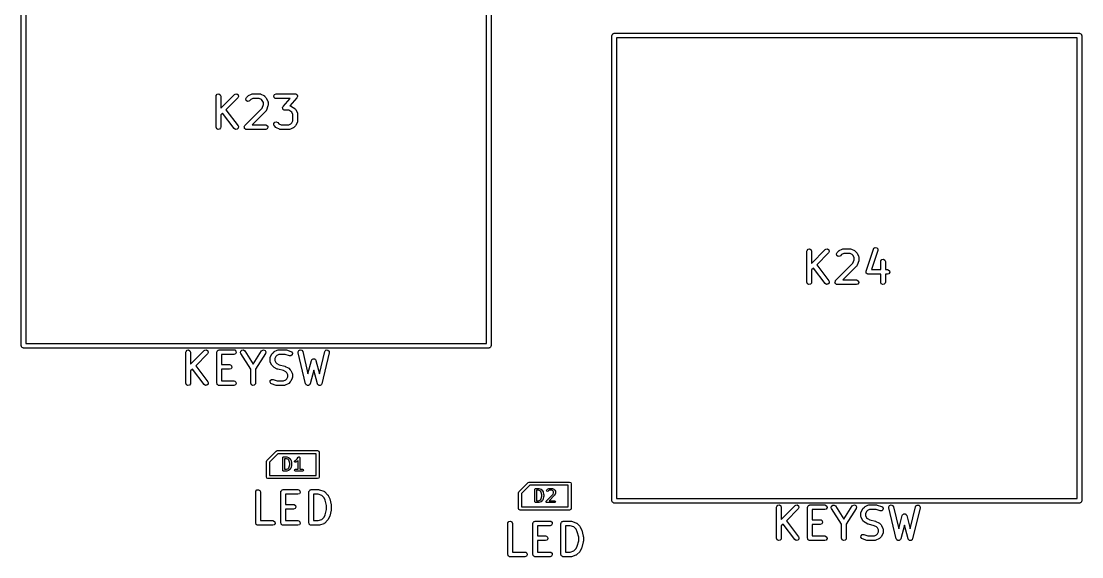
# Model space of a CAD drawing. Extents: x 65 to 209, y -133 to -44.
# Drawn here: x 122.47 to 156.68, y -103.61 to -86.34 of the extents above; entities that cross this region are included whole.
import ezdxf

# ---------------------------------------------------------------- set-up
doc = ezdxf.new("R2010")
doc.units = 0
doc.layers.add('BLACK', color=7, linetype='CONTINUOUS')

msp = doc.modelspace()

# ---------------------------------------------------------------- linework, layer by layer
at = {"layer": 'BLACK', "linetype": 'CONTINUOUS'}
for p, q in [((122.475, -96.808), (122.475, -81.808)), ((122.625, -81.883), (122.625, -96.733)), ((137.475, -96.733), (137.475, -81.883)), ((137.625, -81.808), (137.625, -96.808)), ((141.525, -86.808), (141.527, -86.7983)), ((141.525, -101.808), (141.525, -86.808)), ((141.526, -86.795), (141.528, -86.7921)), ((141.527, -86.7983), (141.526, -86.795)), ((141.528, -86.7921), (141.53, -86.7823)), ((141.53, -86.7823), (141.542, -86.7674)), ((141.542, -86.7674), (141.552, -86.7505)), ((141.552, -86.7505), (141.558, -86.7482)), ((141.558, -86.7482), (141.562, -86.743)), ((141.562, -86.743), (141.582, -86.7397)), ((141.582, -86.7397), (141.6, -86.733)), ((141.6, -86.733), (156.6, -86.733)), ((156.6, -86.733), (156.61, -86.7347)), ((156.61, -86.7347), (156.613, -86.7341)), ((156.613, -86.7341), (156.616, -86.7358)), ((156.616, -86.7358), (156.626, -86.7375)), ((156.626, -86.7375), (156.641, -86.75)), ((156.641, -86.75), (156.657, -86.7598)), ((156.657, -86.7598), (156.66, -86.7661)), ((156.66, -86.7661), (156.665, -86.7705)), ((156.665, -86.7705), (156.668, -86.7897)), ((156.668, -86.7897), (156.675, -86.808)), ((156.675, -86.808), (156.675, -101.808)), ((141.675, -86.883), (141.675, -101.733)), ((156.525, -86.883), (141.675, -86.883)), ((156.525, -101.733), (156.525, -86.883)), ((128.761, -88.7604), (128.765, -88.7347)), ((128.761, -89.7604), (128.761, -88.7604)), ((128.765, -88.7347), (128.798, -88.6954)), ((128.798, -88.6954), (128.849, -88.6865)), ((128.849, -88.6865), (128.893, -88.7122)), ((128.893, -88.7122), (128.911, -88.7604)), ((128.911, -89.1507), (129.354, -88.7073)), ((128.911, -88.7604), (128.911, -89.1507)), ((129.46, -88.8134), (129.078, -89.196)), ((129.354, -88.7073), (129.375, -88.6924)), ((129.375, -88.6924), (129.427, -88.6879)), ((129.427, -88.6879), (129.469, -88.7174)), ((129.482, -88.7669), (129.46, -88.8134)), ((129.469, -88.7174), (129.482, -88.7669)), ((129.713, -88.8491), (129.735, -88.8026)), ((129.727, -88.8986), (129.713, -88.8491)), ((129.769, -88.9281), (129.727, -88.8986)), ((129.735, -88.8026), (129.783, -88.755)), ((129.783, -88.755), (129.801, -88.7421)), ((129.801, -88.7421), (129.802, -88.7409)), ((129.802, -88.7409), (129.897, -88.6933)), ((129.841, -88.9087), (129.82, -88.9236)), ((129.88, -88.8696), (129.841, -88.9087)), ((129.949, -88.8354), (129.88, -88.8696)), ((129.897, -88.6933), (129.922, -88.6859)), ((129.922, -88.6859), (129.927, -88.6869)), ((129.927, -88.6869), (129.931, -88.6854)), ((129.931, -88.6854), (130.169, -88.6854)), ((130.151, -88.8354), (129.949, -88.8354)), ((130.22, -88.8696), (130.151, -88.8354)), ((130.169, -88.6854), (130.195, -88.6899)), ((130.195, -88.6899), (130.198, -88.6928)), ((130.198, -88.6928), (130.203, -88.6933)), ((130.203, -88.6933), (130.298, -88.7409)), ((130.25, -88.9), (130.22, -88.8696)), ((130.285, -88.9686), (130.25, -88.9)), ((130.298, -88.7409), (130.316, -88.7543)), ((130.316, -88.7543), (130.317, -88.755)), ((130.317, -88.755), (130.365, -88.8026)), ((130.365, -88.8026), (130.378, -88.821)), ((130.378, -88.821), (130.379, -88.8221)), ((130.379, -88.8221), (130.427, -88.9173)), ((130.427, -88.9173), (130.434, -88.9423)), ((130.619, -88.7474), (130.645, -88.7029)), ((130.628, -88.7979), (130.619, -88.7474)), ((130.667, -88.8309), (130.628, -88.7979)), ((130.645, -88.7029), (130.693, -88.6854)), ((130.693, -88.8354), (130.667, -88.8309)), ((130.693, -88.6854), (131.312, -88.6854)), ((131.147, -88.8354), (130.693, -88.8354)), ((130.922, -89.0919), (131.147, -88.8354)), ((131.368, -88.8098), (131.141, -89.0698)), ((131.312, -88.6854), (131.323, -88.6873)), ((131.323, -88.6873), (131.326, -88.6868)), ((131.326, -88.6868), (131.329, -88.6884)), ((131.329, -88.6884), (131.338, -88.6899)), ((131.338, -88.6899), (131.353, -88.7029)), ((131.353, -88.7029), (131.37, -88.7134)), ((131.376, -88.7909), (131.368, -88.8098)), ((131.37, -88.7134), (131.372, -88.719)), ((131.372, -88.719), (131.377, -88.7229)), ((131.386, -88.7734), (131.376, -88.7909)), ((131.377, -88.7229), (131.38, -88.7428)), ((131.38, -88.7428), (131.387, -88.7619)), ((131.387, -88.7619), (131.385, -88.7675)), ((131.385, -88.7675), (131.386, -88.7734)), ((129.078, -89.196), (129.467, -89.7154)), ((129.687, -89.7073), (130.246, -89.1484)), ((129.82, -88.9236), (129.769, -88.9281)), ((130.365, -89.242), (129.922, -89.6854)), ((130.246, -89.1484), (130.285, -89.0339)), ((130.285, -89.0339), (130.285, -88.9686)), ((130.367, -89.2379), (130.365, -89.242)), ((130.371, -89.2356), (130.367, -89.2379)), ((130.383, -89.2127), (130.371, -89.2356)), ((130.431, -89.0698), (130.383, -89.2127)), ((130.435, -89.0461), (130.431, -89.0682)), ((130.431, -89.0682), (130.431, -89.0698)), ((130.434, -88.9423), (130.433, -88.9466)), ((130.433, -88.9466), (130.435, -88.9509)), ((130.435, -88.9509), (130.435, -89.0461)), ((130.904, -89.1398), (130.906, -89.1342)), ((130.91, -89.1589), (130.904, -89.1398)), ((130.905, -89.1283), (130.915, -89.1108)), ((130.906, -89.1342), (130.905, -89.1283)), ((130.914, -89.1788), (130.91, -89.1589)), ((130.918, -89.1827), (130.914, -89.1788)), ((130.915, -89.1108), (130.922, -89.0919)), ((130.92, -89.1883), (130.918, -89.1827)), ((130.937, -89.1988), (130.92, -89.1883)), ((130.953, -89.2118), (130.937, -89.1988)), ((130.961, -89.2133), (130.953, -89.2118)), ((130.964, -89.2149), (130.961, -89.2133)), ((130.967, -89.2144), (130.964, -89.2149)), ((130.979, -89.2163), (130.967, -89.2144)), ((131.104, -89.2163), (130.979, -89.2163)), ((131.172, -89.2506), (131.104, -89.2163)), ((131.141, -89.0698), (131.147, -89.0709)), ((131.147, -89.0709), (131.151, -89.0737)), ((131.151, -89.0737), (131.155, -89.0743)), ((131.155, -89.0743), (131.25, -89.1219)), ((131.203, -89.281), (131.172, -89.2506)), ((131.25, -89.1219), (131.268, -89.1352)), ((131.268, -89.1352), (131.27, -89.1359)), ((131.27, -89.1359), (131.317, -89.1835)), ((131.317, -89.1835), (131.33, -89.2019)), ((131.33, -89.2019), (131.331, -89.203)), ((131.331, -89.203), (131.379, -89.2983)), ((128.97, -89.3031), (128.911, -89.3629)), ((128.911, -89.3629), (128.911, -89.7604)), ((129.347, -89.8054), (128.97, -89.3031)), ((130.62, -89.6457), (130.65, -89.6037)), ((130.65, -89.6037), (130.699, -89.5904)), ((130.699, -89.5904), (130.746, -89.6121)), ((131.237, -89.3495), (131.203, -89.281)), ((131.203, -89.6207), (131.237, -89.5522)), ((131.237, -89.5522), (131.237, -89.3495)), ((131.379, -89.6034), (131.331, -89.6987)), ((131.379, -89.2983), (131.386, -89.3232)), ((131.382, -89.5956), (131.379, -89.599)), ((131.379, -89.599), (131.379, -89.6034)), ((131.387, -89.5699), (131.382, -89.5956)), ((131.386, -89.3232), (131.385, -89.3276)), ((131.385, -89.3276), (131.387, -89.3318)), ((131.387, -89.3318), (131.387, -89.5699)), ((128.778, -89.8086), (128.761, -89.7604)), ((128.823, -89.8342), (128.778, -89.8086)), ((128.873, -89.8253), (128.823, -89.8342)), ((128.906, -89.786), (128.873, -89.8253)), ((128.911, -89.7604), (128.906, -89.786)), ((129.39, -89.8334), (129.347, -89.8054)), ((129.441, -89.8273), (129.39, -89.8334)), ((129.476, -89.7898), (129.441, -89.8273)), ((129.467, -89.7154), (129.479, -89.7386)), ((129.479, -89.7386), (129.476, -89.7898)), ((129.666, -89.7538), (129.667, -89.7507)), ((129.672, -89.7756), (129.666, -89.7538)), ((129.667, -89.7474), (129.678, -89.7278)), ((129.667, -89.7507), (129.667, -89.7474)), ((129.676, -89.7979), (129.672, -89.7756)), ((129.678, -89.8001), (129.676, -89.7979)), ((129.678, -89.7278), (129.687, -89.7073)), ((129.679, -89.8034), (129.678, -89.8001)), ((129.698, -89.8163), (129.679, -89.8034)), ((129.715, -89.8309), (129.698, -89.8163)), ((129.719, -89.8317), (129.715, -89.8309)), ((129.721, -89.8328), (129.719, -89.8317)), ((129.724, -89.8325), (129.721, -89.8328)), ((129.74, -89.8354), (129.724, -89.8325)), ((130.36, -89.8354), (129.74, -89.8354)), ((129.922, -89.6854), (130.36, -89.6854)), ((130.36, -89.6854), (130.385, -89.6899)), ((130.408, -89.8178), (130.36, -89.8354)), ((130.385, -89.6899), (130.424, -89.7229)), ((130.433, -89.7734), (130.408, -89.8178)), ((130.424, -89.7229), (130.433, -89.7734)), ((130.625, -89.6968), (130.62, -89.6457)), ((130.64, -89.7182), (130.625, -89.6968)), ((130.687, -89.7658), (130.64, -89.7182)), ((130.689, -89.7665), (130.687, -89.7658)), ((130.707, -89.7798), (130.689, -89.7665)), ((130.802, -89.8275), (130.707, -89.7798)), ((130.746, -89.6121), (130.785, -89.6511)), ((130.785, -89.6511), (130.853, -89.6854)), ((130.807, -89.828), (130.802, -89.8275)), ((130.81, -89.8309), (130.807, -89.828)), ((130.836, -89.8354), (130.81, -89.8309)), ((131.121, -89.8354), (130.836, -89.8354)), ((130.853, -89.6854), (131.104, -89.6854)), ((131.104, -89.6854), (131.172, -89.6511)), ((131.126, -89.8338), (131.121, -89.8354)), ((131.13, -89.8349), (131.126, -89.8338)), ((131.155, -89.8275), (131.13, -89.8349)), ((131.25, -89.7798), (131.155, -89.8275)), ((131.172, -89.6511), (131.203, -89.6207)), ((131.251, -89.7787), (131.25, -89.7798)), ((131.27, -89.7658), (131.251, -89.7787)), ((131.317, -89.7182), (131.27, -89.7658)), ((131.318, -89.7167), (131.317, -89.7182)), ((131.331, -89.6987), (131.318, -89.7167)), ((147.815, -93.7347), (147.848, -93.6954)), ((147.848, -93.6954), (147.899, -93.6865)), ((147.899, -93.6865), (147.943, -93.7122)), ((147.961, -94.1507), (148.404, -93.7073)), ((148.404, -93.7073), (148.425, -93.6924)), ((148.425, -93.6924), (148.477, -93.6879)), ((148.477, -93.6879), (148.519, -93.7174)), ((148.852, -93.7409), (148.947, -93.6933)), ((148.947, -93.6933), (148.972, -93.6859)), ((148.972, -93.6859), (148.977, -93.6869)), ((148.977, -93.6869), (148.981, -93.6854)), ((148.981, -93.6854), (149.219, -93.6854)), ((149.219, -93.6854), (149.245, -93.6899)), ((149.245, -93.6899), (149.248, -93.6928)), ((149.248, -93.6928), (149.253, -93.6933)), ((149.253, -93.6933), (149.348, -93.7409)), ((149.719, -94.4033), (149.957, -93.689)), ((149.957, -93.689), (149.97, -93.6661)), ((149.97, -93.6661), (150.014, -93.6393)), ((150.014, -93.6393), (150.064, -93.6468)), ((150.064, -93.6468), (150.098, -93.6852)), ((150.098, -93.6852), (150.1, -93.7365)), ((147.811, -93.7604), (147.815, -93.7347)), ((147.811, -94.7604), (147.811, -93.7604)), ((147.943, -93.7122), (147.961, -93.7604)), ((147.961, -93.7604), (147.961, -94.1507)), ((148.51, -93.8134), (148.128, -94.196)), ((148.532, -93.7669), (148.51, -93.8134)), ((148.519, -93.7174), (148.532, -93.7669)), ((148.763, -93.8491), (148.785, -93.8026)), ((148.777, -93.8986), (148.763, -93.8491)), ((148.819, -93.9281), (148.777, -93.8986)), ((148.785, -93.8026), (148.833, -93.755)), ((148.87, -93.9236), (148.819, -93.9281)), ((148.833, -93.755), (148.851, -93.7421)), ((148.851, -93.7421), (148.852, -93.7409)), ((148.891, -93.9087), (148.87, -93.9236)), ((148.93, -93.8696), (148.891, -93.9087)), ((148.999, -93.8354), (148.93, -93.8696)), ((149.201, -93.8354), (148.999, -93.8354)), ((149.27, -93.8696), (149.201, -93.8354)), ((149.3, -93.9), (149.27, -93.8696)), ((149.296, -94.1484), (149.335, -94.0339)), ((149.335, -93.9686), (149.3, -93.9)), ((149.335, -94.0339), (149.335, -93.9686)), ((149.348, -93.7409), (149.366, -93.7543)), ((149.366, -93.7543), (149.367, -93.755)), ((149.367, -93.755), (149.415, -93.8026)), ((149.415, -93.8026), (149.428, -93.821)), ((149.428, -93.821), (149.429, -93.8221)), ((149.429, -93.8221), (149.477, -93.9173)), ((149.477, -93.9173), (149.484, -93.9423)), ((149.485, -94.0461), (149.481, -94.0682)), ((149.484, -93.9423), (149.483, -93.9466)), ((149.483, -93.9466), (149.485, -93.9509)), ((149.485, -93.9509), (149.485, -94.0461)), ((150.1, -93.7365), (149.895, -94.352)), ((150.196, -94.0681), (150.229, -94.0288)), ((150.229, -94.0288), (150.28, -94.0199)), ((150.28, -94.0199), (150.324, -94.0455)), ((150.324, -94.0455), (150.342, -94.0937)), ((148.02, -94.3031), (147.961, -94.3629)), ((147.961, -94.3629), (147.961, -94.7604)), ((148.397, -94.8054), (148.02, -94.3031)), ((148.128, -94.196), (148.517, -94.7154)), ((148.737, -94.7073), (149.296, -94.1484)), ((149.415, -94.242), (148.972, -94.6854)), ((149.417, -94.2379), (149.415, -94.242)), ((149.421, -94.2356), (149.417, -94.2379)), ((149.433, -94.2127), (149.421, -94.2356)), ((149.481, -94.0698), (149.433, -94.2127)), ((149.481, -94.0682), (149.481, -94.0698)), ((149.895, -94.352), (150.192, -94.352)), ((150.192, -94.0937), (150.196, -94.0681)), ((150.192, -94.352), (150.192, -94.0937)), ((150.342, -94.0937), (150.342, -94.352)), ((150.342, -94.352), (150.41, -94.352)), ((150.41, -94.352), (150.435, -94.3566)), ((150.435, -94.3566), (150.474, -94.3895)), ((150.474, -94.3895), (150.483, -94.4401)), ((148.517, -94.7154), (148.529, -94.7386)), ((148.717, -94.7474), (148.728, -94.7278)), ((148.728, -94.7278), (148.737, -94.7073)), ((148.972, -94.6854), (149.41, -94.6854)), ((149.41, -94.6854), (149.435, -94.6899)), ((149.435, -94.6899), (149.474, -94.7229)), ((149.474, -94.7229), (149.483, -94.7734)), ((149.717, -94.414), (149.719, -94.4091)), ((149.72, -94.4342), (149.717, -94.414)), ((149.719, -94.4091), (149.719, -94.4033)), ((149.721, -94.4546), (149.72, -94.4342)), ((149.725, -94.4589), (149.721, -94.4546)), ((149.726, -94.4645), (149.725, -94.4589)), ((149.741, -94.4777), (149.726, -94.4645)), ((149.755, -94.493), (149.741, -94.4777)), ((149.76, -94.4938), (149.755, -94.493)), ((149.765, -94.4975), (149.76, -94.4938)), ((149.79, -94.502), (149.765, -94.4975)), ((150.192, -94.502), (149.79, -94.502)), ((150.192, -94.7604), (150.192, -94.502)), ((150.41, -94.502), (150.342, -94.502)), ((150.342, -94.502), (150.342, -94.7604)), ((150.458, -94.4845), (150.41, -94.502)), ((150.483, -94.4401), (150.458, -94.4845)), ((147.828, -94.8086), (147.811, -94.7604)), ((147.873, -94.8342), (147.828, -94.8086)), ((147.923, -94.8253), (147.873, -94.8342)), ((147.956, -94.786), (147.923, -94.8253)), ((147.961, -94.7604), (147.956, -94.786)), ((148.44, -94.8334), (148.397, -94.8054)), ((148.491, -94.8273), (148.44, -94.8334)), ((148.526, -94.7898), (148.491, -94.8273)), ((148.529, -94.7386), (148.526, -94.7898)), ((148.716, -94.7538), (148.717, -94.7507)), ((148.722, -94.7756), (148.716, -94.7538)), ((148.717, -94.7507), (148.717, -94.7474)), ((148.726, -94.7979), (148.722, -94.7756)), ((148.728, -94.8001), (148.726, -94.7979)), ((148.729, -94.8034), (148.728, -94.8001)), ((148.748, -94.8163), (148.729, -94.8034)), ((148.765, -94.8309), (148.748, -94.8163)), ((148.769, -94.8317), (148.765, -94.8309)), ((148.771, -94.8328), (148.769, -94.8317)), ((148.774, -94.8325), (148.771, -94.8328)), ((148.79, -94.8354), (148.774, -94.8325)), ((149.41, -94.8354), (148.79, -94.8354)), ((149.458, -94.8178), (149.41, -94.8354)), ((149.483, -94.7734), (149.458, -94.8178)), ((150.209, -94.8086), (150.192, -94.7604)), ((150.254, -94.8342), (150.209, -94.8086)), ((150.304, -94.8253), (150.254, -94.8342)), ((150.337, -94.786), (150.304, -94.8253)), ((150.342, -94.7604), (150.337, -94.786)), ((122.625, -96.733), (137.475, -96.733)), ((122.482, -96.8263), (122.475, -96.808)), ((122.485, -96.8455), (122.482, -96.8263)), ((122.49, -96.8498), (122.485, -96.8455)), ((122.493, -96.8562), (122.49, -96.8498)), ((122.509, -96.866), (122.493, -96.8562)), ((122.524, -96.8785), (122.509, -96.866)), ((122.534, -96.8802), (122.524, -96.8785)), ((122.537, -96.8819), (122.534, -96.8802)), ((122.54, -96.8813), (122.537, -96.8819)), ((122.55, -96.883), (122.54, -96.8813)), ((137.55, -96.883), (122.55, -96.883)), ((127.785, -97.0154), (127.789, -96.9897)), ((127.785, -98.0154), (127.785, -97.0154)), ((127.789, -96.9897), (127.822, -96.9504)), ((127.822, -96.9504), (127.873, -96.9415)), ((127.873, -96.9415), (127.917, -96.9672)), ((127.917, -96.9672), (127.935, -97.0154)), ((127.935, -97.4057), (128.378, -96.9623)), ((127.935, -97.0154), (127.935, -97.4057)), ((128.484, -97.0684), (128.101, -97.451)), ((128.378, -96.9623), (128.399, -96.9474)), ((128.399, -96.9474), (128.45, -96.9429)), ((128.45, -96.9429), (128.492, -96.9724)), ((128.506, -97.0219), (128.484, -97.0684)), ((128.492, -96.9724), (128.506, -97.0219)), ((128.785, -97.0154), (128.786, -97.0056)), ((128.785, -98.0154), (128.785, -97.0154)), ((128.786, -97.0024), (128.787, -96.9995)), ((128.786, -97.0056), (128.786, -97.0024)), ((128.787, -96.9995), (128.789, -96.9897)), ((128.789, -96.9897), (128.802, -96.9748)), ((128.802, -96.9748), (128.811, -96.9579)), ((128.811, -96.9579), (128.818, -96.9556)), ((128.818, -96.9556), (128.822, -96.9504)), ((128.822, -96.9504), (128.841, -96.947)), ((128.841, -96.947), (128.86, -96.9404)), ((128.86, -96.9404), (129.336, -96.9404)), ((129.336, -97.0904), (128.935, -97.0904)), ((128.935, -97.0904), (128.935, -97.4166)), ((129.336, -96.9404), (129.361, -96.9449)), ((129.384, -97.0728), (129.336, -97.0904)), ((129.361, -96.9449), (129.401, -96.9779)), ((129.41, -97.0284), (129.384, -97.0728)), ((129.401, -96.9779), (129.41, -97.0284)), ((129.548, -97.0316), (129.555, -96.9807)), ((129.558, -97.0556), (129.548, -97.0316)), ((129.555, -96.9807), (129.593, -96.9461)), ((129.88, -97.561), (129.558, -97.0556)), ((129.593, -96.9461), (129.644, -96.9439)), ((129.644, -96.9439), (129.685, -96.9751)), ((129.685, -96.9751), (129.955, -97.3995)), ((129.955, -97.3995), (130.225, -96.9751)), ((130.351, -97.0556), (130.03, -97.561)), ((130.225, -96.9751), (130.242, -96.9559)), ((130.242, -96.9559), (130.291, -96.9404)), ((130.291, -96.9404), (130.339, -96.9601)), ((130.339, -96.9601), (130.362, -97.0056)), ((130.362, -97.0056), (130.351, -97.0556)), ((130.507, -97.1723), (130.554, -97.0771)), ((130.554, -97.0771), (130.568, -97.0591)), ((130.568, -97.0576), (130.616, -97.01)), ((130.568, -97.0591), (130.568, -97.0576)), ((130.616, -97.01), (130.634, -96.9971)), ((130.634, -96.9971), (130.636, -96.9959)), ((130.636, -96.9959), (130.731, -96.9483)), ((130.713, -97.1246), (130.683, -97.155)), ((130.782, -97.0904), (130.713, -97.1246)), ((130.731, -96.9483), (130.756, -96.9409)), ((130.756, -96.9409), (130.76, -96.9419)), ((130.76, -96.9419), (130.764, -96.9404)), ((130.764, -96.9404), (131.002, -96.9404)), ((130.99, -97.0904), (130.782, -97.0904)), ((131.122, -97.1342), (130.99, -97.0904)), ((131.002, -96.9404), (131.024, -96.9443)), ((131.024, -96.9443), (131.026, -96.9442)), ((131.026, -96.9442), (131.169, -96.9918)), ((131.169, -96.9918), (131.192, -97.0043)), ((131.211, -97.0987), (131.173, -97.1328)), ((131.192, -97.0043), (131.219, -97.048)), ((131.219, -97.048), (131.211, -97.0987)), ((131.404, -97.0067), (131.427, -96.9609)), ((131.406, -97.0328), (131.404, -97.0067)), ((131.644, -98.0328), (131.406, -97.0328)), ((131.427, -96.9609), (131.474, -96.9405)), ((131.474, -96.9405), (131.523, -96.9552)), ((131.523, -96.9552), (131.552, -96.998)), ((131.552, -96.998), (131.721, -97.7089)), ((132.094, -97.7089), (132.263, -96.998)), ((132.409, -97.0328), (132.171, -98.0328)), ((132.263, -96.998), (132.273, -96.9741)), ((132.273, -96.9741), (132.314, -96.9435)), ((132.314, -96.9435), (132.365, -96.9465)), ((132.365, -96.9465), (132.403, -96.9818)), ((132.403, -96.9818), (132.409, -97.0328)), ((137.568, -96.8763), (137.55, -96.883)), ((137.588, -96.873), (137.568, -96.8763)), ((137.592, -96.8678), (137.588, -96.873)), ((137.598, -96.8655), (137.592, -96.8678)), ((137.608, -96.8486), (137.598, -96.8655)), ((137.62, -96.8337), (137.608, -96.8486)), ((137.622, -96.8239), (137.62, -96.8337)), ((137.624, -96.821), (137.622, -96.8239)), ((137.625, -96.808), (137.623, -96.8177)), ((137.623, -96.8177), (137.624, -96.821)), ((128.101, -97.451), (128.491, -97.9704)), ((128.935, -97.4166), (129.193, -97.4166)), ((129.193, -97.4166), (129.219, -97.4211)), ((129.219, -97.4211), (129.258, -97.4541)), ((129.258, -97.4541), (129.267, -97.5046)), ((130.499, -97.2059), (130.503, -97.1802)), ((130.499, -97.3011), (130.499, -97.2059)), ((130.5, -97.3053), (130.499, -97.3011)), ((130.499, -97.3097), (130.5, -97.3053)), ((130.507, -97.3346), (130.499, -97.3097)), ((130.503, -97.1802), (130.506, -97.1768)), ((130.506, -97.1768), (130.507, -97.1723)), ((130.554, -97.4299), (130.507, -97.3346)), ((130.556, -97.431), (130.554, -97.4299)), ((130.568, -97.4494), (130.556, -97.431)), ((130.616, -97.497), (130.568, -97.4494)), ((130.683, -97.155), (130.649, -97.2236)), ((130.649, -97.2236), (130.649, -97.2834)), ((130.649, -97.2834), (130.683, -97.3519)), ((130.683, -97.3519), (130.713, -97.3823)), ((130.713, -97.3823), (130.79, -97.4208)), ((130.79, -97.4208), (130.973, -97.4664)), ((130.973, -97.4664), (130.985, -97.4717)), ((131.173, -97.1328), (131.122, -97.1342)), ((131.721, -97.7089), (131.835, -97.2818)), ((131.835, -97.2818), (131.846, -97.2582)), ((131.846, -97.2582), (131.851, -97.2542)), ((131.851, -97.2542), (131.854, -97.248)), ((131.854, -97.248), (131.872, -97.2398)), ((131.872, -97.2398), (131.888, -97.2287)), ((131.888, -97.2287), (131.894, -97.2293)), ((131.894, -97.2293), (131.901, -97.2264)), ((131.901, -97.2264), (131.919, -97.2314)), ((131.919, -97.2314), (131.939, -97.2331)), ((131.939, -97.2331), (131.944, -97.2379)), ((131.944, -97.2379), (131.95, -97.2397)), ((131.95, -97.2397), (131.961, -97.2556)), ((131.961, -97.2556), (131.975, -97.2693)), ((131.975, -97.2693), (131.976, -97.2761)), ((131.976, -97.2761), (131.98, -97.2818)), ((131.98, -97.2818), (132.094, -97.7089)), ((127.994, -97.5581), (127.935, -97.6179)), ((127.935, -97.6179), (127.935, -98.0154)), ((128.371, -98.0604), (127.994, -97.5581)), ((129.193, -97.5666), (128.935, -97.5666)), ((128.935, -97.5666), (128.935, -97.9404)), ((129.241, -97.549), (129.193, -97.5666)), ((129.267, -97.5046), (129.241, -97.549)), ((129.88, -98.0154), (129.88, -97.561)), ((130.03, -97.561), (130.03, -98.0154)), ((130.617, -97.4977), (130.616, -97.497)), ((130.636, -97.511), (130.617, -97.4977)), ((130.731, -97.5587), (130.636, -97.511)), ((130.734, -97.5591), (130.731, -97.5587)), ((130.746, -97.5643), (130.734, -97.5591)), ((130.929, -97.61), (130.746, -97.5643)), ((131.006, -97.6484), (130.929, -97.61)), ((130.985, -97.4717), (130.988, -97.4721)), ((130.988, -97.4721), (131.084, -97.5197)), ((131.036, -97.6789), (131.006, -97.6484)), ((131.07, -97.7474), (131.036, -97.6789)), ((131.036, -97.8757), (131.07, -97.8072)), ((131.07, -97.8072), (131.07, -97.7474)), ((131.084, -97.5197), (131.102, -97.5331)), ((131.102, -97.5331), (131.103, -97.5338)), ((131.103, -97.5338), (131.151, -97.5814)), ((131.151, -97.5814), (131.164, -97.5998)), ((131.164, -97.5998), (131.165, -97.6009)), ((131.165, -97.6009), (131.212, -97.6961)), ((131.212, -97.6961), (131.22, -97.7211)), ((131.22, -97.7211), (131.219, -97.7255)), ((131.219, -97.7255), (131.22, -97.7297)), ((131.22, -97.7297), (131.22, -97.8249)), ((131.907, -97.5922), (131.789, -98.0347)), ((132.025, -98.0347), (131.907, -97.5922)), ((127.802, -98.0636), (127.785, -98.0154)), ((127.846, -98.0892), (127.802, -98.0636)), ((127.897, -98.0803), (127.846, -98.0892)), ((127.93, -98.041), (127.897, -98.0803)), ((127.935, -98.0154), (127.93, -98.041)), ((128.414, -98.0884), (128.371, -98.0604)), ((128.465, -98.0823), (128.414, -98.0884)), ((128.5, -98.0448), (128.465, -98.0823)), ((128.491, -97.9704), (128.503, -97.9936)), ((128.503, -97.9936), (128.5, -98.0448)), ((128.791, -98.0337), (128.785, -98.0154)), ((128.795, -98.0529), (128.791, -98.0337)), ((128.8, -98.0572), (128.795, -98.0529)), ((128.802, -98.0636), (128.8, -98.0572)), ((128.819, -98.0733), (128.802, -98.0636)), ((128.834, -98.0859), (128.819, -98.0733)), ((128.844, -98.0876), (128.834, -98.0859)), ((128.846, -98.0892), (128.844, -98.0876)), ((128.85, -98.0887), (128.846, -98.0892)), ((128.86, -98.0904), (128.85, -98.0887)), ((129.336, -98.0904), (128.86, -98.0904)), ((128.935, -97.9404), (129.336, -97.9404)), ((129.336, -97.9404), (129.361, -97.9449)), ((129.384, -98.0728), (129.336, -98.0904)), ((129.361, -97.9449), (129.401, -97.9779)), ((129.41, -98.0284), (129.384, -98.0728)), ((129.401, -97.9779), (129.41, -98.0284)), ((129.897, -98.0636), (129.88, -98.0154)), ((129.942, -98.0892), (129.897, -98.0636)), ((129.992, -98.0803), (129.942, -98.0892)), ((130.025, -98.041), (129.992, -98.0803)), ((130.03, -98.0154), (130.025, -98.041)), ((130.5, -97.9828), (130.508, -97.932)), ((130.527, -98.0265), (130.5, -97.9828)), ((130.508, -97.932), (130.546, -97.898)), ((130.55, -98.0389), (130.527, -98.0265)), ((130.546, -97.898), (130.598, -97.8966)), ((130.693, -98.0865), (130.55, -98.0389)), ((130.598, -97.8966), (130.729, -97.9404)), ((130.695, -98.0865), (130.693, -98.0865)), ((130.717, -98.0904), (130.695, -98.0865)), ((130.955, -98.0904), (130.717, -98.0904)), ((130.729, -97.9404), (130.937, -97.9404)), ((130.937, -97.9404), (131.006, -97.9061)), ((130.959, -98.0888), (130.955, -98.0904)), ((130.963, -98.0899), (130.959, -98.0888)), ((130.988, -98.0825), (130.963, -98.0899)), ((131.084, -98.0348), (130.988, -98.0825)), ((131.006, -97.9061), (131.036, -97.8757)), ((131.085, -98.0337), (131.084, -98.0348)), ((131.103, -98.0208), (131.085, -98.0337)), ((131.151, -97.9732), (131.103, -98.0208)), ((131.165, -97.9537), (131.151, -97.9717)), ((131.151, -97.9717), (131.151, -97.9732)), ((131.212, -97.8584), (131.165, -97.9537)), ((131.213, -97.854), (131.212, -97.8584)), ((131.216, -97.8506), (131.213, -97.854)), ((131.22, -97.8249), (131.216, -97.8506)), ((131.648, -98.0393), (131.644, -98.0328)), ((131.649, -98.0472), (131.648, -98.0393)), ((131.662, -98.0602), (131.649, -98.0472)), ((131.672, -98.0756), (131.662, -98.0602)), ((131.679, -98.0778), (131.672, -98.0756)), ((131.685, -98.0834), (131.679, -98.0778)), ((131.703, -98.085), (131.685, -98.0834)), ((131.721, -98.0902), (131.703, -98.085)), ((131.728, -98.0871), (131.721, -98.0902)), ((131.736, -98.0878), (131.728, -98.0871)), ((131.751, -98.0772), (131.736, -98.0878)), ((131.768, -98.0699), (131.751, -98.0772)), ((131.772, -98.0628), (131.768, -98.0699)), ((131.778, -98.0583), (131.772, -98.0628)), ((131.789, -98.0347), (131.778, -98.0583)), ((132.03, -98.0412), (132.025, -98.0347)), ((132.031, -98.049), (132.03, -98.0412)), ((132.044, -98.0616), (132.031, -98.049)), ((132.055, -98.0768), (132.044, -98.0616)), ((132.062, -98.0788), (132.055, -98.0768)), ((132.068, -98.0842), (132.062, -98.0788)), ((132.086, -98.0853), (132.068, -98.0842)), ((132.104, -98.0901), (132.086, -98.0853)), ((132.111, -98.0868), (132.104, -98.0901)), ((132.119, -98.0873), (132.111, -98.0868)), ((132.134, -98.0763), (132.119, -98.0873)), ((132.151, -98.0685), (132.134, -98.0763)), ((132.154, -98.0613), (132.151, -98.0685)), ((132.16, -98.0567), (132.154, -98.0613)), ((132.171, -98.0328), (132.16, -98.0567)), ((130.397, -100.505), (130.697, -100.205)), ((130.697, -100.205), (130.732, -100.19)), ((130.732, -100.19), (132.032, -100.19)), ((132.032, -100.19), (132.067, -100.205)), ((132.067, -100.205), (132.082, -100.24)), ((130.382, -100.54), (130.397, -100.505)), ((130.382, -101.04), (130.382, -100.54)), ((130.753, -100.29), (130.482, -100.561)), ((131.982, -100.29), (130.753, -100.29)), ((130.907, -100.421), (130.916, -100.4)), ((130.907, -100.821), (130.907, -100.421)), ((130.916, -100.4), (130.937, -100.391)), ((130.937, -100.391), (131.032, -100.391)), ((130.967, -100.451), (130.967, -100.791)), ((131.027, -100.451), (130.967, -100.451)), ((131.073, -100.466), (131.027, -100.451)), ((131.032, -100.391), (131.037, -100.393)), ((131.037, -100.393), (131.041, -100.392)), ((131.041, -100.392), (131.099, -100.412)), ((131.103, -100.496), (131.073, -100.466)), ((131.099, -100.412), (131.104, -100.416)), ((131.118, -100.527), (131.103, -100.496)), ((131.104, -100.416), (131.11, -100.419)), ((131.11, -100.419), (131.148, -100.457)), ((131.135, -100.596), (131.118, -100.527)), ((131.148, -100.457), (131.15, -100.461)), ((131.15, -100.461), (131.154, -100.465)), ((131.154, -100.465), (131.173, -100.503)), ((131.173, -100.503), (131.173, -100.506)), ((131.173, -100.506), (131.175, -100.509)), ((131.175, -100.509), (131.194, -100.585)), ((131.289, -100.526), (131.304, -100.508)), ((131.291, -100.549), (131.289, -100.526)), ((131.304, -100.508), (131.338, -100.492)), ((131.369, -100.543), (131.331, -100.562)), ((131.338, -100.492), (131.371, -100.459)), ((131.372, -100.539), (131.369, -100.543)), ((131.371, -100.459), (131.407, -100.404)), ((131.377, -100.537), (131.372, -100.539)), ((131.402, -100.512), (131.377, -100.537)), ((131.402, -100.791), (131.402, -100.512)), ((131.407, -100.404), (131.41, -100.403)), ((131.41, -100.403), (131.411, -100.4)), ((131.411, -100.4), (131.419, -100.396)), ((131.419, -100.396), (131.426, -100.392)), ((131.426, -100.392), (131.429, -100.392)), ((131.429, -100.392), (131.432, -100.391)), ((131.432, -100.391), (131.44, -100.394)), ((131.44, -100.394), (131.449, -100.396)), ((131.449, -100.396), (131.45, -100.399)), ((131.45, -100.399), (131.453, -100.4)), ((131.453, -100.4), (131.457, -100.408)), ((131.457, -100.408), (131.461, -100.415)), ((131.461, -100.415), (131.461, -100.418)), ((131.461, -100.418), (131.462, -100.421)), ((131.462, -100.421), (131.462, -100.791)), ((131.982, -100.99), (131.982, -100.29)), ((132.082, -100.24), (132.082, -101.04)), ((130.482, -100.561), (130.482, -100.99)), ((130.916, -100.842), (130.907, -100.821)), ((130.937, -100.851), (130.916, -100.842)), ((131.032, -100.851), (130.937, -100.851)), ((130.967, -100.791), (131.027, -100.791)), ((131.027, -100.791), (131.073, -100.776)), ((131.037, -100.849), (131.032, -100.851)), ((131.041, -100.849), (131.037, -100.849)), ((131.099, -100.83), (131.041, -100.849)), ((131.073, -100.776), (131.103, -100.746)), ((131.104, -100.826), (131.099, -100.83)), ((131.103, -100.746), (131.118, -100.715)), ((131.11, -100.823), (131.104, -100.826)), ((131.148, -100.785), (131.11, -100.823)), ((131.118, -100.715), (131.135, -100.646)), ((131.135, -100.646), (131.135, -100.596)), ((131.15, -100.78), (131.148, -100.785)), ((131.154, -100.777), (131.15, -100.78)), ((131.173, -100.739), (131.154, -100.777)), ((131.175, -100.733), (131.173, -100.736)), ((131.173, -100.736), (131.173, -100.739)), ((131.194, -100.657), (131.175, -100.733)), ((131.194, -100.585), (131.194, -100.589)), ((131.194, -100.589), (131.195, -100.592)), ((131.195, -100.65), (131.194, -100.653)), ((131.194, -100.653), (131.194, -100.657)), ((131.195, -100.592), (131.195, -100.65)), ((131.288, -100.821), (131.297, -100.8)), ((131.297, -100.842), (131.288, -100.821)), ((131.308, -100.564), (131.291, -100.549)), ((131.297, -100.8), (131.318, -100.791)), ((131.318, -100.851), (131.297, -100.842)), ((131.331, -100.562), (131.308, -100.564)), ((131.318, -100.791), (131.402, -100.791)), ((131.546, -100.851), (131.318, -100.851)), ((131.462, -100.791), (131.546, -100.791)), ((131.546, -100.791), (131.567, -100.8)), ((131.567, -100.842), (131.546, -100.851)), ((131.567, -100.8), (131.576, -100.821)), ((131.576, -100.821), (131.567, -100.842)), ((130.397, -101.075), (130.382, -101.04)), ((130.432, -101.09), (130.397, -101.075)), ((132.032, -101.09), (130.432, -101.09)), ((130.482, -100.99), (131.982, -100.99)), ((132.067, -101.075), (132.032, -101.09)), ((132.082, -101.04), (132.067, -101.075)), ((138.525, -101.521), (138.825, -101.221)), ((138.825, -101.221), (138.86, -101.206)), ((138.86, -101.206), (140.16, -101.206)), ((140.16, -101.206), (140.195, -101.221)), ((140.195, -101.221), (140.21, -101.256)), ((130.038, -101.522), (130.042, -101.497)), ((130.038, -102.522), (130.038, -101.522)), ((130.042, -101.497), (130.075, -101.457)), ((130.075, -101.457), (130.126, -101.449)), ((130.126, -101.449), (130.17, -101.474)), ((130.17, -101.474), (130.188, -101.522)), ((130.188, -101.522), (130.188, -102.447)), ((130.847, -101.522), (130.849, -101.513)), ((130.847, -102.522), (130.847, -101.522)), ((130.849, -101.509), (130.85, -101.506)), ((130.849, -101.513), (130.849, -101.509)), ((130.85, -101.506), (130.852, -101.497)), ((130.852, -101.497), (130.865, -101.482)), ((130.865, -101.482), (130.874, -101.465)), ((130.874, -101.465), (130.881, -101.463)), ((130.881, -101.463), (130.885, -101.457)), ((130.885, -101.457), (130.904, -101.454)), ((130.904, -101.454), (130.922, -101.447)), ((130.922, -101.447), (131.399, -101.447)), ((131.399, -101.447), (131.424, -101.452)), ((131.424, -101.452), (131.464, -101.485)), ((131.473, -101.535), (131.447, -101.58)), ((131.464, -101.485), (131.473, -101.535)), ((131.752, -101.522), (131.754, -101.513)), ((131.752, -102.522), (131.752, -101.522)), ((131.753, -101.509), (131.755, -101.506)), ((131.754, -101.513), (131.753, -101.509)), ((131.755, -101.506), (131.757, -101.497)), ((131.757, -101.497), (131.769, -101.482)), ((131.769, -101.482), (131.779, -101.465)), ((131.779, -101.465), (131.785, -101.463)), ((131.785, -101.463), (131.79, -101.457)), ((131.79, -101.457), (131.809, -101.454)), ((131.809, -101.454), (131.827, -101.447)), ((131.827, -101.447), (132.065, -101.447)), ((132.065, -101.447), (132.087, -101.451)), ((132.087, -101.451), (132.089, -101.451)), ((132.089, -101.451), (132.232, -101.499)), ((132.232, -101.499), (132.255, -101.511)), ((132.255, -101.511), (132.257, -101.515)), ((132.257, -101.515), (132.261, -101.517)), ((132.261, -101.517), (132.356, -101.612)), ((138.51, -101.556), (138.525, -101.521)), ((138.51, -102.056), (138.51, -101.556)), ((138.881, -101.306), (138.61, -101.577)), ((140.11, -101.306), (138.881, -101.306)), ((139.035, -101.437), (139.044, -101.416)), ((139.035, -101.837), (139.035, -101.437)), ((139.044, -101.416), (139.065, -101.407)), ((139.065, -101.407), (139.16, -101.407)), ((139.095, -101.467), (139.095, -101.807)), ((139.155, -101.467), (139.095, -101.467)), ((139.201, -101.482), (139.155, -101.467)), ((139.16, -101.407), (139.165, -101.409)), ((139.165, -101.409), (139.169, -101.408)), ((139.169, -101.408), (139.227, -101.428)), ((139.231, -101.512), (139.201, -101.482)), ((139.227, -101.428), (139.232, -101.432)), ((139.246, -101.543), (139.231, -101.512)), ((139.232, -101.432), (139.238, -101.435)), ((139.238, -101.435), (139.276, -101.473)), ((139.263, -101.612), (139.246, -101.543)), ((139.276, -101.473), (139.278, -101.477)), ((139.278, -101.477), (139.282, -101.481)), ((139.282, -101.481), (139.301, -101.519)), ((139.301, -101.519), (139.301, -101.522)), ((139.301, -101.522), (139.303, -101.525)), ((139.303, -101.525), (139.322, -101.601)), ((139.416, -101.475), (139.425, -101.454)), ((139.425, -101.496), (139.416, -101.475)), ((139.425, -101.454), (139.444, -101.435)), ((139.446, -101.505), (139.425, -101.496)), ((139.444, -101.435), (139.448, -101.433)), ((139.467, -101.496), (139.446, -101.505)), ((139.448, -101.433), (139.451, -101.429)), ((139.451, -101.429), (139.489, -101.41)), ((139.483, -101.481), (139.467, -101.496)), ((139.51, -101.467), (139.483, -101.481)), ((139.489, -101.41), (139.496, -101.41)), ((139.496, -101.41), (139.503, -101.407)), ((139.503, -101.407), (139.598, -101.407)), ((139.591, -101.467), (139.51, -101.467)), ((139.618, -101.481), (139.591, -101.467)), ((139.598, -101.407), (139.605, -101.41)), ((139.605, -101.41), (139.612, -101.41)), ((139.612, -101.41), (139.65, -101.429)), ((139.631, -101.493), (139.618, -101.481)), ((139.629, -101.592), (139.644, -101.546)), ((139.644, -101.52), (139.631, -101.493)), ((139.644, -101.546), (139.644, -101.52)), ((139.65, -101.429), (139.653, -101.433)), ((139.653, -101.433), (139.657, -101.435)), ((139.657, -101.435), (139.676, -101.454)), ((139.676, -101.454), (139.678, -101.458)), ((139.678, -101.458), (139.682, -101.462)), ((139.682, -101.462), (139.701, -101.5)), ((139.703, -101.561), (139.684, -101.618)), ((139.701, -101.5), (139.702, -101.507)), ((139.702, -101.507), (139.704, -101.513)), ((139.704, -101.551), (139.702, -101.556)), ((139.702, -101.556), (139.703, -101.561)), ((139.704, -101.513), (139.704, -101.551)), ((140.11, -102.006), (140.11, -101.306)), ((140.21, -101.256), (140.21, -102.056)), ((131.399, -101.597), (130.997, -101.597)), ((130.997, -101.597), (130.997, -101.924)), ((131.447, -101.58), (131.399, -101.597)), ((131.902, -101.597), (131.902, -102.447)), ((132.053, -101.597), (131.902, -101.597)), ((132.168, -101.636), (132.053, -101.597)), ((132.242, -101.71), (132.168, -101.636)), ((132.28, -101.787), (132.242, -101.71)), ((132.324, -101.96), (132.28, -101.787)), ((132.356, -101.612), (132.369, -101.631)), ((132.369, -101.631), (132.371, -101.632)), ((132.371, -101.632), (132.418, -101.727)), ((132.418, -101.727), (132.422, -101.739)), ((132.422, -101.739), (132.424, -101.742)), ((132.424, -101.742), (132.471, -101.933)), ((138.61, -101.577), (138.61, -102.006)), ((139.044, -101.858), (139.035, -101.837)), ((139.065, -101.867), (139.044, -101.858)), ((139.16, -101.867), (139.065, -101.867)), ((139.095, -101.807), (139.155, -101.807)), ((139.155, -101.807), (139.201, -101.792)), ((139.165, -101.865), (139.16, -101.867)), ((139.169, -101.865), (139.165, -101.865)), ((139.227, -101.846), (139.169, -101.865)), ((139.201, -101.792), (139.231, -101.762)), ((139.232, -101.842), (139.227, -101.846)), ((139.231, -101.762), (139.246, -101.731)), ((139.238, -101.839), (139.232, -101.842)), ((139.276, -101.801), (139.238, -101.839)), ((139.246, -101.731), (139.263, -101.662)), ((139.263, -101.662), (139.263, -101.612)), ((139.278, -101.796), (139.276, -101.801)), ((139.282, -101.793), (139.278, -101.796)), ((139.301, -101.755), (139.282, -101.793)), ((139.303, -101.749), (139.301, -101.752)), ((139.301, -101.752), (139.301, -101.755)), ((139.322, -101.673), (139.303, -101.749)), ((139.322, -101.601), (139.322, -101.605)), ((139.322, -101.605), (139.323, -101.608)), ((139.323, -101.666), (139.322, -101.669)), ((139.322, -101.669), (139.322, -101.673)), ((139.323, -101.608), (139.323, -101.666)), ((139.397, -101.837), (139.405, -101.816)), ((139.405, -101.858), (139.397, -101.837)), ((139.405, -101.816), (139.629, -101.592)), ((139.427, -101.867), (139.405, -101.858)), ((139.674, -101.867), (139.427, -101.867)), ((139.676, -101.63), (139.499, -101.807)), ((139.499, -101.807), (139.674, -101.807)), ((139.674, -101.807), (139.695, -101.816)), ((139.695, -101.858), (139.674, -101.867)), ((139.679, -101.623), (139.676, -101.63)), ((139.684, -101.618), (139.679, -101.623)), ((139.695, -101.816), (139.704, -101.837)), ((139.704, -101.837), (139.695, -101.858)), ((141.532, -101.826), (141.525, -101.808)), ((141.535, -101.846), (141.532, -101.826)), ((141.54, -101.85), (141.535, -101.846)), ((141.543, -101.856), (141.54, -101.85)), ((141.559, -101.866), (141.543, -101.856)), ((141.574, -101.878), (141.559, -101.866)), ((141.584, -101.88), (141.574, -101.878)), ((141.587, -101.882), (141.584, -101.88)), ((141.59, -101.881), (141.587, -101.882)), ((141.6, -101.883), (141.59, -101.881)), ((156.6, -101.883), (141.6, -101.883)), ((141.675, -101.733), (156.525, -101.733)), ((156.618, -101.876), (156.6, -101.883)), ((156.637, -101.873), (156.618, -101.876)), ((156.642, -101.868), (156.637, -101.873)), ((156.648, -101.865), (156.642, -101.868)), ((156.658, -101.849), (156.648, -101.865)), ((156.67, -101.834), (156.658, -101.849)), ((156.672, -101.824), (156.67, -101.834)), ((156.674, -101.821), (156.672, -101.824)), ((156.675, -101.808), (156.673, -101.818)), ((156.673, -101.818), (156.674, -101.821)), ((130.997, -101.924), (131.256, -101.924)), ((131.256, -102.074), (130.997, -102.074)), ((130.997, -102.074), (130.997, -102.447)), ((131.256, -101.924), (131.281, -101.928)), ((131.304, -102.056), (131.256, -102.074)), ((131.281, -101.928), (131.321, -101.961)), ((131.33, -102.012), (131.304, -102.056)), ((131.321, -101.961), (131.33, -102.012)), ((132.242, -102.335), (132.28, -102.258)), ((132.28, -102.258), (132.324, -102.085)), ((132.324, -102.085), (132.324, -101.96)), ((132.471, -102.112), (132.424, -102.302)), ((132.471, -101.933), (132.472, -101.948)), ((132.474, -102.094), (132.471, -102.109)), ((132.471, -102.109), (132.471, -102.112)), ((132.472, -101.948), (132.474, -101.951)), ((132.474, -101.951), (132.474, -102.094)), ((138.525, -102.091), (138.51, -102.056)), ((138.56, -102.106), (138.525, -102.091)), ((140.16, -102.106), (138.56, -102.106)), ((138.61, -102.006), (140.11, -102.006)), ((140.195, -102.091), (140.16, -102.106)), ((140.21, -102.056), (140.195, -102.091)), ((146.835, -102.015), (146.839, -101.99)), ((146.835, -103.015), (146.835, -102.015)), ((146.839, -101.99), (146.872, -101.95)), ((146.872, -101.95), (146.923, -101.942)), ((146.923, -101.942), (146.967, -101.967)), ((146.967, -101.967), (146.985, -102.015)), ((146.985, -102.406), (147.428, -101.962)), ((146.985, -102.015), (146.985, -102.406)), ((147.534, -102.068), (147.151, -102.451)), ((147.428, -101.962), (147.449, -101.947)), ((147.449, -101.947), (147.5, -101.943)), ((147.5, -101.943), (147.542, -101.972)), ((147.556, -102.022), (147.534, -102.068)), ((147.542, -101.972), (147.556, -102.022)), ((147.835, -102.015), (147.836, -102.006)), ((147.835, -103.015), (147.835, -102.015)), ((147.836, -102.002), (147.837, -101.999)), ((147.836, -102.006), (147.836, -102.002)), ((147.837, -101.999), (147.839, -101.99)), ((147.839, -101.99), (147.852, -101.975)), ((147.852, -101.975), (147.861, -101.958)), ((147.861, -101.958), (147.868, -101.956)), ((147.868, -101.956), (147.872, -101.95)), ((147.872, -101.95), (147.891, -101.947)), ((147.891, -101.947), (147.91, -101.94)), ((147.91, -101.94), (148.386, -101.94)), ((148.386, -102.09), (147.985, -102.09)), ((147.985, -102.09), (147.985, -102.417)), ((148.386, -101.94), (148.411, -101.945)), ((148.434, -102.073), (148.386, -102.09)), ((148.411, -101.945), (148.451, -101.978)), ((148.46, -102.028), (148.434, -102.073)), ((148.451, -101.978), (148.46, -102.028)), ((148.598, -102.032), (148.605, -101.981)), ((148.608, -102.056), (148.598, -102.032)), ((148.605, -101.981), (148.643, -101.946)), ((148.93, -102.561), (148.608, -102.056)), ((148.643, -101.946), (148.694, -101.944)), ((148.694, -101.944), (148.735, -101.975)), ((148.735, -101.975), (149.005, -102.399)), ((149.005, -102.399), (149.275, -101.975)), ((149.401, -102.056), (149.08, -102.561)), ((149.275, -101.975), (149.292, -101.956)), ((149.292, -101.956), (149.341, -101.94)), ((149.341, -101.94), (149.389, -101.96)), ((149.389, -101.96), (149.412, -102.006)), ((149.412, -102.006), (149.401, -102.056)), ((149.549, -102.206), (149.553, -102.18)), ((149.549, -102.301), (149.549, -102.206)), ((149.553, -102.18), (149.556, -102.177)), ((149.556, -102.177), (149.557, -102.172)), ((149.557, -102.172), (149.604, -102.077)), ((149.604, -102.077), (149.618, -102.059)), ((149.618, -102.058), (149.666, -102.01)), ((149.618, -102.059), (149.618, -102.058)), ((149.666, -102.01), (149.684, -101.997)), ((149.684, -101.997), (149.686, -101.996)), ((149.686, -101.996), (149.781, -101.948)), ((149.733, -102.155), (149.699, -102.224)), ((149.699, -102.224), (149.699, -102.283)), ((149.763, -102.125), (149.733, -102.155)), ((149.832, -102.09), (149.763, -102.125)), ((149.781, -101.948), (149.806, -101.941)), ((149.806, -101.941), (149.81, -101.942)), ((149.81, -101.942), (149.814, -101.94)), ((149.814, -101.94), (150.052, -101.94)), ((150.04, -102.09), (149.832, -102.09)), ((150.172, -102.134), (150.04, -102.09)), ((150.052, -101.94), (150.074, -101.944)), ((150.074, -101.944), (150.076, -101.944)), ((150.076, -101.944), (150.219, -101.992)), ((150.223, -102.133), (150.172, -102.134)), ((150.219, -101.992), (150.242, -102.004)), ((150.261, -102.099), (150.223, -102.133)), ((150.242, -102.004), (150.269, -102.048)), ((150.269, -102.048), (150.261, -102.099)), ((150.454, -102.007), (150.477, -101.961)), ((150.456, -102.033), (150.454, -102.007)), ((150.694, -103.033), (150.456, -102.033)), ((150.477, -101.961), (150.524, -101.941)), ((150.524, -101.941), (150.573, -101.955)), ((150.573, -101.955), (150.602, -101.998)), ((150.602, -101.998), (150.771, -102.709)), ((150.885, -102.282), (150.896, -102.258)), ((150.896, -102.258), (150.901, -102.254)), ((150.901, -102.254), (150.904, -102.248)), ((150.904, -102.248), (150.922, -102.24)), ((150.922, -102.24), (150.938, -102.229)), ((150.938, -102.229), (150.944, -102.229)), ((150.944, -102.229), (150.951, -102.226)), ((150.951, -102.226), (150.969, -102.231)), ((150.969, -102.231), (150.989, -102.233)), ((150.989, -102.233), (150.994, -102.238)), ((150.994, -102.238), (151, -102.24)), ((151, -102.24), (151.011, -102.256)), ((151.011, -102.256), (151.025, -102.269)), ((151.144, -102.709), (151.313, -101.998)), ((151.459, -102.033), (151.221, -103.033)), ((151.313, -101.998), (151.323, -101.974)), ((151.323, -101.974), (151.364, -101.944)), ((151.364, -101.944), (151.415, -101.947)), ((151.415, -101.947), (151.453, -101.982)), ((151.453, -101.982), (151.459, -102.033)), ((130.045, -102.541), (130.038, -102.522)), ((130.048, -102.56), (130.045, -102.541)), ((130.053, -102.564), (130.048, -102.56)), ((130.055, -102.571), (130.053, -102.564)), ((130.072, -102.58), (130.055, -102.571)), ((130.087, -102.593), (130.072, -102.58)), ((130.097, -102.595), (130.087, -102.593)), ((130.1, -102.596), (130.097, -102.595)), ((130.103, -102.596), (130.1, -102.596)), ((130.113, -102.597), (130.103, -102.596)), ((130.589, -102.597), (130.113, -102.597)), ((130.188, -102.447), (130.589, -102.447)), ((130.589, -102.447), (130.615, -102.452)), ((130.637, -102.58), (130.589, -102.597)), ((130.615, -102.452), (130.654, -102.485)), ((130.663, -102.535), (130.637, -102.58)), ((130.654, -102.485), (130.663, -102.535)), ((130.854, -102.541), (130.847, -102.522)), ((130.858, -102.56), (130.854, -102.541)), ((130.863, -102.564), (130.858, -102.56)), ((130.865, -102.571), (130.863, -102.564)), ((130.882, -102.58), (130.865, -102.571)), ((130.897, -102.593), (130.882, -102.58)), ((130.907, -102.595), (130.897, -102.593)), ((130.909, -102.596), (130.907, -102.595)), ((130.913, -102.596), (130.909, -102.596)), ((130.922, -102.597), (130.913, -102.596)), ((131.399, -102.597), (130.922, -102.597)), ((130.997, -102.447), (131.399, -102.447)), ((131.399, -102.447), (131.424, -102.452)), ((131.447, -102.58), (131.399, -102.597)), ((131.424, -102.452), (131.464, -102.485)), ((131.473, -102.535), (131.447, -102.58)), ((131.464, -102.485), (131.473, -102.535)), ((131.759, -102.541), (131.752, -102.522)), ((131.762, -102.56), (131.759, -102.541)), ((131.767, -102.564), (131.762, -102.56)), ((131.77, -102.571), (131.767, -102.564)), ((131.787, -102.58), (131.77, -102.571)), ((131.802, -102.593), (131.787, -102.58)), ((131.811, -102.595), (131.802, -102.593)), ((131.814, -102.596), (131.811, -102.595)), ((131.817, -102.596), (131.814, -102.596)), ((131.827, -102.597), (131.817, -102.596)), ((132.065, -102.597), (131.827, -102.597)), ((131.902, -102.447), (132.053, -102.447)), ((132.053, -102.447), (132.168, -102.409)), ((132.067, -102.597), (132.065, -102.597)), ((132.089, -102.594), (132.067, -102.597)), ((132.232, -102.546), (132.089, -102.594)), ((132.168, -102.409), (132.242, -102.335)), ((132.235, -102.543), (132.232, -102.546)), ((132.24, -102.543), (132.235, -102.543)), ((132.261, -102.528), (132.24, -102.543)), ((132.356, -102.433), (132.261, -102.528)), ((132.357, -102.431), (132.356, -102.433)), ((132.371, -102.413), (132.357, -102.431)), ((132.418, -102.318), (132.371, -102.413)), ((132.419, -102.314), (132.418, -102.318)), ((132.424, -102.302), (132.419, -102.314)), ((138.166, -102.538), (138.17, -102.513)), ((138.166, -103.538), (138.166, -102.538)), ((138.17, -102.513), (138.203, -102.473)), ((138.203, -102.473), (138.254, -102.465)), ((138.254, -102.465), (138.298, -102.49)), ((138.298, -102.49), (138.316, -102.538)), ((138.316, -102.538), (138.316, -103.463)), ((138.975, -102.538), (138.977, -102.529)), ((138.975, -103.538), (138.975, -102.538)), ((138.977, -102.525), (138.978, -102.522)), ((138.977, -102.529), (138.977, -102.525)), ((138.978, -102.522), (138.98, -102.513)), ((138.98, -102.513), (138.993, -102.498)), ((138.993, -102.498), (139.002, -102.481)), ((139.002, -102.481), (139.009, -102.479)), ((139.009, -102.479), (139.013, -102.473)), ((139.013, -102.473), (139.032, -102.47)), ((139.032, -102.47), (139.05, -102.463)), ((139.05, -102.463), (139.527, -102.463)), ((139.527, -102.463), (139.552, -102.468)), ((139.575, -102.596), (139.527, -102.613)), ((139.552, -102.468), (139.592, -102.501)), ((139.601, -102.551), (139.575, -102.596)), ((139.592, -102.501), (139.601, -102.551)), ((139.88, -102.538), (139.882, -102.529)), ((139.88, -103.538), (139.88, -102.538)), ((139.881, -102.525), (139.883, -102.522)), ((139.882, -102.529), (139.881, -102.525)), ((139.883, -102.522), (139.885, -102.513)), ((139.885, -102.513), (139.897, -102.498)), ((139.897, -102.498), (139.907, -102.481)), ((139.907, -102.481), (139.913, -102.479)), ((139.913, -102.479), (139.918, -102.473)), ((139.918, -102.473), (139.937, -102.47)), ((139.937, -102.47), (139.955, -102.463)), ((139.955, -102.463), (140.193, -102.463)), ((140.193, -102.463), (140.215, -102.467)), ((140.215, -102.467), (140.217, -102.467)), ((140.217, -102.467), (140.36, -102.515)), ((140.36, -102.515), (140.383, -102.527)), ((140.383, -102.527), (140.385, -102.531)), ((140.385, -102.531), (140.389, -102.533)), ((140.389, -102.533), (140.484, -102.628)), ((147.044, -102.558), (146.985, -102.618)), ((147.421, -103.06), (147.044, -102.558)), ((147.151, -102.451), (147.541, -102.97)), ((147.985, -102.417), (148.243, -102.417)), ((148.243, -102.567), (147.985, -102.567)), ((147.985, -102.567), (147.985, -102.94)), ((148.243, -102.417), (148.269, -102.421)), ((148.291, -102.549), (148.243, -102.567)), ((148.269, -102.421), (148.308, -102.454)), ((148.317, -102.505), (148.291, -102.549)), ((148.308, -102.454), (148.317, -102.505)), ((148.93, -103.015), (148.93, -102.561)), ((149.08, -102.561), (149.08, -103.015)), ((149.55, -102.305), (149.549, -102.301)), ((149.549, -102.31), (149.55, -102.305)), ((149.557, -102.335), (149.549, -102.31)), ((149.604, -102.43), (149.557, -102.335)), ((149.606, -102.431), (149.604, -102.43)), ((149.618, -102.449), (149.606, -102.431)), ((149.666, -102.497), (149.618, -102.449)), ((149.667, -102.498), (149.666, -102.497)), ((149.686, -102.511), (149.667, -102.498)), ((149.781, -102.559), (149.686, -102.511)), ((149.699, -102.283), (149.733, -102.352)), ((149.733, -102.352), (149.763, -102.382)), ((149.763, -102.382), (149.84, -102.421)), ((149.784, -102.559), (149.781, -102.559)), ((149.796, -102.564), (149.784, -102.559)), ((149.979, -102.61), (149.796, -102.564)), ((149.84, -102.421), (150.023, -102.466)), ((150.023, -102.466), (150.035, -102.472)), ((150.035, -102.472), (150.038, -102.472)), ((150.038, -102.472), (150.134, -102.52)), ((150.134, -102.52), (150.152, -102.533)), ((150.152, -102.533), (150.153, -102.534)), ((150.153, -102.534), (150.201, -102.581)), ((150.201, -102.581), (150.214, -102.6)), ((150.214, -102.6), (150.215, -102.601)), ((150.771, -102.709), (150.885, -102.282)), ((150.957, -102.592), (150.839, -103.035)), ((151.075, -103.035), (150.957, -102.592)), ((151.025, -102.269), (151.026, -102.276)), ((151.026, -102.276), (151.03, -102.282)), ((151.03, -102.282), (151.144, -102.709)), ((139.527, -102.613), (139.125, -102.613)), ((139.125, -102.613), (139.125, -102.94)), ((139.125, -102.94), (139.384, -102.94)), ((139.384, -102.94), (139.409, -102.944)), ((140.03, -102.613), (140.03, -103.463)), ((140.181, -102.613), (140.03, -102.613)), ((140.296, -102.652), (140.181, -102.613)), ((140.37, -102.726), (140.296, -102.652)), ((140.408, -102.803), (140.37, -102.726)), ((140.452, -102.976), (140.408, -102.803)), ((140.484, -102.628), (140.497, -102.647)), ((140.497, -102.647), (140.499, -102.648)), ((140.499, -102.648), (140.546, -102.743)), ((140.546, -102.743), (140.55, -102.755)), ((140.55, -102.755), (140.552, -102.758)), ((140.552, -102.758), (140.599, -102.949)), ((146.985, -102.618), (146.985, -103.015)), ((147.985, -102.94), (148.386, -102.94)), ((148.386, -102.94), (148.411, -102.945)), ((149.55, -102.983), (149.558, -102.932)), ((149.558, -102.932), (149.596, -102.898)), ((149.596, -102.898), (149.648, -102.897)), ((149.648, -102.897), (149.779, -102.94)), ((149.779, -102.94), (149.987, -102.94)), ((150.056, -102.648), (149.979, -102.61)), ((149.987, -102.94), (150.056, -102.906)), ((150.086, -102.679), (150.056, -102.648)), ((150.056, -102.906), (150.086, -102.876)), ((150.12, -102.747), (150.086, -102.679)), ((150.086, -102.876), (150.12, -102.807)), ((150.12, -102.807), (150.12, -102.747)), ((150.215, -102.601), (150.262, -102.696)), ((150.262, -102.858), (150.215, -102.954)), ((150.262, -102.696), (150.27, -102.721)), ((150.263, -102.854), (150.262, -102.858)), ((150.266, -102.851), (150.263, -102.854)), ((150.27, -102.825), (150.266, -102.851)), ((150.27, -102.721), (150.269, -102.725)), ((150.269, -102.725), (150.27, -102.73)), ((150.27, -102.73), (150.27, -102.825)), ((139.384, -103.09), (139.125, -103.09)), ((139.125, -103.09), (139.125, -103.463)), ((139.432, -103.072), (139.384, -103.09)), ((139.409, -102.944), (139.449, -102.977)), ((139.458, -103.028), (139.432, -103.072)), ((139.449, -102.977), (139.458, -103.028)), ((140.37, -103.351), (140.408, -103.274)), ((140.408, -103.274), (140.452, -103.101)), ((140.452, -103.101), (140.452, -102.976)), ((140.599, -103.128), (140.552, -103.318)), ((140.599, -102.949), (140.6, -102.964)), ((140.602, -103.11), (140.599, -103.125)), ((140.599, -103.125), (140.599, -103.128)), ((140.6, -102.964), (140.602, -102.967)), ((140.602, -102.967), (140.602, -103.11)), ((146.852, -103.064), (146.835, -103.015)), ((146.896, -103.089), (146.852, -103.064)), ((146.947, -103.08), (146.896, -103.089)), ((146.98, -103.041), (146.947, -103.08)), ((146.985, -103.015), (146.98, -103.041)), ((147.464, -103.088), (147.421, -103.06)), ((147.515, -103.082), (147.464, -103.088)), ((147.55, -103.045), (147.515, -103.082)), ((147.541, -102.97), (147.553, -102.994)), ((147.553, -102.994), (147.55, -103.045)), ((147.841, -103.034), (147.835, -103.015)), ((147.845, -103.053), (147.841, -103.034)), ((147.85, -103.057), (147.845, -103.053)), ((147.852, -103.064), (147.85, -103.057)), ((147.869, -103.073), (147.852, -103.064)), ((147.884, -103.086), (147.869, -103.073)), ((147.894, -103.088), (147.884, -103.086)), ((147.896, -103.089), (147.894, -103.088)), ((147.9, -103.089), (147.896, -103.089)), ((147.91, -103.09), (147.9, -103.089)), ((148.386, -103.09), (147.91, -103.09)), ((148.434, -103.073), (148.386, -103.09)), ((148.411, -102.945), (148.451, -102.978)), ((148.46, -103.028), (148.434, -103.073)), ((148.451, -102.978), (148.46, -103.028)), ((148.947, -103.064), (148.93, -103.015)), ((148.992, -103.089), (148.947, -103.064)), ((149.042, -103.08), (148.992, -103.089)), ((149.075, -103.041), (149.042, -103.08)), ((149.08, -103.015), (149.075, -103.041)), ((149.577, -103.027), (149.55, -102.983)), ((149.6, -103.039), (149.577, -103.027)), ((149.743, -103.087), (149.6, -103.039)), ((149.745, -103.086), (149.743, -103.087)), ((149.767, -103.09), (149.745, -103.086)), ((150.005, -103.09), (149.767, -103.09)), ((150.009, -103.089), (150.005, -103.09)), ((150.013, -103.09), (150.009, -103.089)), ((150.038, -103.082), (150.013, -103.09)), ((150.134, -103.035), (150.038, -103.082)), ((150.135, -103.034), (150.134, -103.035)), ((150.153, -103.021), (150.135, -103.034)), ((150.201, -102.973), (150.153, -103.021)), ((150.215, -102.954), (150.201, -102.972)), ((150.201, -102.972), (150.201, -102.973)), ((150.698, -103.039), (150.694, -103.033)), ((150.699, -103.047), (150.698, -103.039)), ((150.712, -103.06), (150.699, -103.047)), ((150.722, -103.076), (150.712, -103.06)), ((150.729, -103.078), (150.722, -103.076)), ((150.735, -103.083), (150.729, -103.078)), ((150.753, -103.085), (150.735, -103.083)), ((150.771, -103.09), (150.753, -103.085)), ((150.778, -103.087), (150.771, -103.09)), ((150.786, -103.088), (150.778, -103.087)), ((150.801, -103.077), (150.786, -103.088)), ((150.818, -103.07), (150.801, -103.077)), ((150.822, -103.063), (150.818, -103.07)), ((150.828, -103.058), (150.822, -103.063)), ((150.839, -103.035), (150.828, -103.058)), ((151.08, -103.041), (151.075, -103.035)), ((151.081, -103.049), (151.08, -103.041)), ((151.094, -103.062), (151.081, -103.049)), ((151.105, -103.077), (151.094, -103.062)), ((151.112, -103.079), (151.105, -103.077)), ((151.118, -103.084), (151.112, -103.079)), ((151.136, -103.085), (151.118, -103.084)), ((151.154, -103.09), (151.136, -103.085)), ((151.161, -103.087), (151.154, -103.09)), ((151.169, -103.087), (151.161, -103.087)), ((151.184, -103.076), (151.169, -103.087)), ((151.201, -103.068), (151.184, -103.076)), ((151.204, -103.061), (151.201, -103.068)), ((151.21, -103.057), (151.204, -103.061)), ((151.221, -103.033), (151.21, -103.057)), ((138.173, -103.557), (138.166, -103.538)), ((138.176, -103.576), (138.173, -103.557)), ((138.181, -103.58), (138.176, -103.576)), ((138.183, -103.587), (138.181, -103.58)), ((138.2, -103.596), (138.183, -103.587)), ((138.215, -103.609), (138.2, -103.596)), ((138.225, -103.611), (138.215, -103.609)), ((138.228, -103.612), (138.225, -103.611)), ((138.231, -103.612), (138.228, -103.612)), ((138.241, -103.613), (138.231, -103.612)), ((138.717, -103.613), (138.241, -103.613)), ((138.316, -103.463), (138.717, -103.463)), ((138.717, -103.463), (138.743, -103.468)), ((138.765, -103.596), (138.717, -103.613)), ((138.743, -103.468), (138.782, -103.501)), ((138.791, -103.551), (138.765, -103.596)), ((138.782, -103.501), (138.791, -103.551)), ((138.982, -103.557), (138.975, -103.538)), ((138.986, -103.576), (138.982, -103.557)), ((138.991, -103.58), (138.986, -103.576)), ((138.993, -103.587), (138.991, -103.58)), ((139.01, -103.596), (138.993, -103.587)), ((139.025, -103.609), (139.01, -103.596)), ((139.035, -103.611), (139.025, -103.609)), ((139.037, -103.612), (139.035, -103.611)), ((139.041, -103.612), (139.037, -103.612)), ((139.05, -103.613), (139.041, -103.612)), ((139.527, -103.613), (139.05, -103.613)), ((139.125, -103.463), (139.527, -103.463)), ((139.527, -103.463), (139.552, -103.468)), ((139.575, -103.596), (139.527, -103.613)), ((139.552, -103.468), (139.592, -103.501)), ((139.601, -103.551), (139.575, -103.596)), ((139.592, -103.501), (139.601, -103.551)), ((139.887, -103.557), (139.88, -103.538)), ((139.89, -103.576), (139.887, -103.557)), ((139.895, -103.58), (139.89, -103.576)), ((139.898, -103.587), (139.895, -103.58)), ((139.915, -103.596), (139.898, -103.587)), ((139.93, -103.609), (139.915, -103.596)), ((139.939, -103.611), (139.93, -103.609)), ((139.942, -103.612), (139.939, -103.611)), ((139.945, -103.612), (139.942, -103.612)), ((139.955, -103.613), (139.945, -103.612)), ((140.193, -103.613), (139.955, -103.613)), ((140.03, -103.463), (140.181, -103.463)), ((140.181, -103.463), (140.296, -103.425)), ((140.195, -103.613), (140.193, -103.613)), ((140.217, -103.61), (140.195, -103.613)), ((140.36, -103.562), (140.217, -103.61)), ((140.296, -103.425), (140.37, -103.351)), ((140.363, -103.559), (140.36, -103.562)), ((140.368, -103.559), (140.363, -103.559)), ((140.389, -103.544), (140.368, -103.559)), ((140.484, -103.449), (140.389, -103.544)), ((140.485, -103.447), (140.484, -103.449)), ((140.499, -103.429), (140.485, -103.447)), ((140.546, -103.334), (140.499, -103.429)), ((140.547, -103.33), (140.546, -103.334)), ((140.552, -103.318), (140.547, -103.33))]:
    msp.add_line(p, q, dxfattribs=at)

doc.saveas('drawing.dxf')
